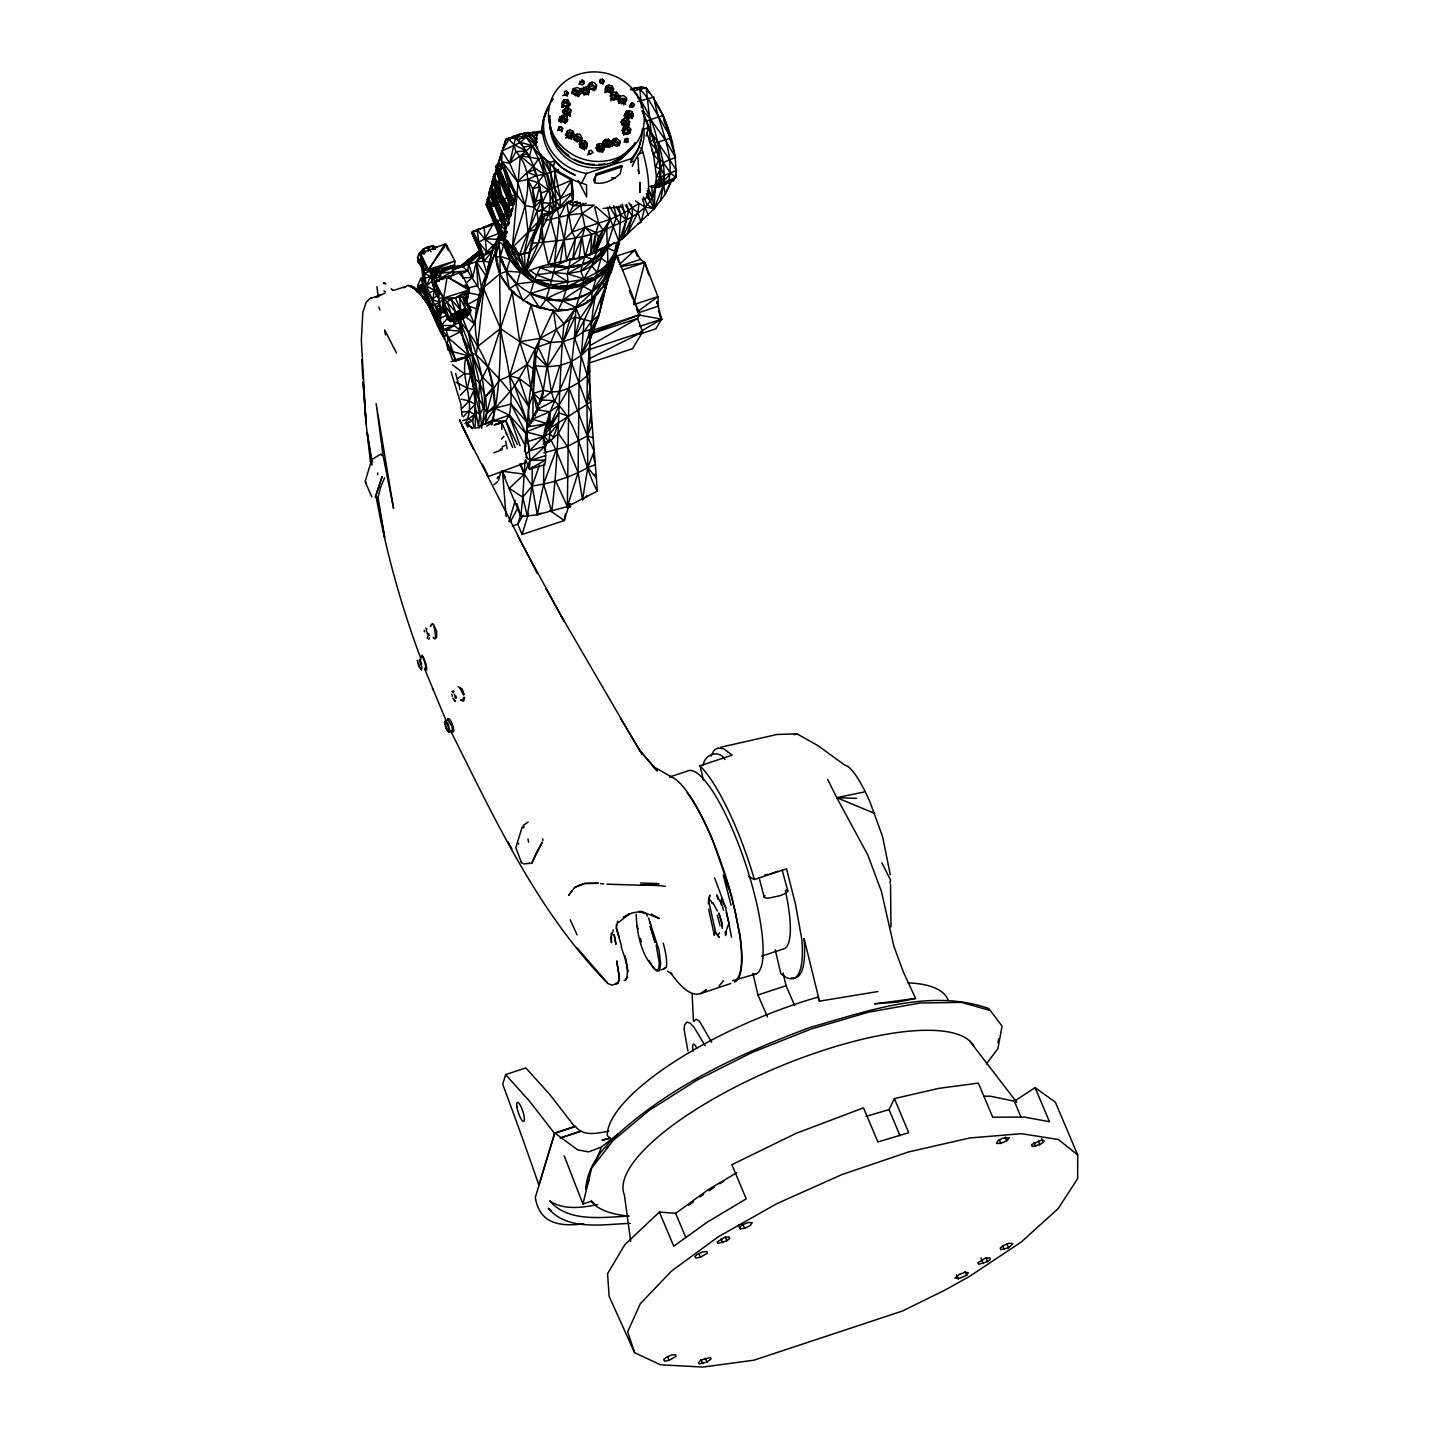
<?xml version="1.0" encoding="UTF-8"?>
<svg xmlns="http://www.w3.org/2000/svg" width="1439" height="1439" viewBox="0 0 1439 1439"><rect width="100%" height="100%" fill="white"/><g stroke="black" fill="none" stroke-linecap="round" stroke-linejoin="round"><path stroke-width="1.5" d="M601.574 288.268L595.098 296.812C583.622 361.135 593.012 426.592 597.311 491.149L567.362 506.582L537.305 514.73L532.142 486.004L524.3 474.186L501.851 471.201L520.864 516.313L527.268 515.971L532.142 486.004L532.178 466.884M587.328 495.538L582.525 499.765L578.118 472.604L579.072 382.396L584.18 320.249L595.098 296.812C552.684 334.172 478 289.005 499.297 233.963M983.646 1096.266L990.176 1096.176L1014.333 1101.195L1035.109 1087.632L1055.363 1102.202L1077.703 1154.923L1077.667 1178.613L1058.259 1208.526L1021.204 1242.073L969.652 1276.339L944.865 1290.171L902.127 1311.127L753.856 1360.215L703.005 1367.05L660.447 1364.802L634.581 1352.66L609.147 1296.377L607.564 1273.677L624.796 1244.753L659.368 1212.034L675.646 1213.347L708.6 1189.405L736.84 1172.677M508.417 200.273L509.136 210.04C499.729 200.147 500.916 185.505 497.624 173.148L494.027 174.353L493.397 176.727L508.507 212.414L509.136 210.04L512.734 208.835L512.104 211.209L508.507 212.414L508.525 208.583M543.744 464.006L543.618 484.026L537.305 514.73L527.268 515.971L522.753 497.21L525.091 460.228M570.671 503.83L567.362 506.582L568.927 388.062L574.503 337.841L575.924 307.64L582.417 286.055L582.058 282.907L582.471 283.879C601.808 277.421 615.784 260.135 619.004 240.115M422.976 272.511L422.149 288.825L443.68 329.639L461.289 331.33L469.42 356.063L474.978 378.529L478.629 398.423L481.831 428.246M486.922 273.284L478.899 246.771M550.705 439.345L556.03 450.281L543.618 484.026L551.677 511.6C559.897 449.292 558.044 386.21 563.944 323.721L575.924 307.64L603.103 281.954L610.963 269.848L618.644 244.63L618.698 240.547M499.783 269.507L499.729 273.914C499.711 324.009 503.794 375.777 491.814 424.595M582.525 499.765L587.796 467.639L586.932 404.485L587.328 375.669L590.188 339.442L589.253 334.442M589.288 342.248L598.732 315.573L608.031 279.742L608.121 273.122M615.226 252.023L615.173 256.088L618.644 244.63L618.518 240.709M722.45 926.428L718.87 913.063L721.928 922.453L722.252 928.515M616.36 926.554L616.378 924.791M532.862 421.591L533.383 368.798L535.164 348.868L553.421 310.608C587.112 313.072 614.525 283.969 615.244 251.375M572.2 192.196L570.815 179.479M453.267 264.992L453.627 275.137L440.154 278.285L439.938 270.586M606.107 278.662L610.927 271.701L614.003 255.746M615.262 251.825L615.173 256.088L615.784 251.807M500.017 234.503L498.667 241.015L500.196 256.664L499.783 273.896L512.194 292.351L522.483 299.384M513.867 247.094L525.415 272.637C532.43 254.379 545.921 235.043 542.215 214.699C542.179 187.43 534.588 155.286 513.921 136.453L505.826 139.601L489.152 193.06L489.242 197.251M462.261 335.539L461.289 331.33L454.238 325.538L441.161 325.412L440.334 318.217L426.466 286.001L433.031 270.172L434.902 271.575L441.485 270.694L454.598 265.513L454.85 261.017L446.216 244.45L444.849 244.108L420.368 253.39L424.487 269.83L430.045 271.269L434.362 290.39L431.718 305.931L443.68 329.639L459.113 322.498L458.501 318.631M577.866 96.701L578.676 92.798L577.363 91.125L573.927 91.61L573.388 93.211L575.726 95.819L578.118 95.1L578.676 92.798M599.775 248.947L619.04 241.68L620.749 214.663L618.41 206.173M634.419 92.366C656.256 118.304 663.235 153.919 658.846 186.926L655.68 187.52C651.597 210.724 626.001 220.527 606.772 228.729C582.975 239.234 556.875 240.799 531.351 243.299L525.415 272.637C551.533 259.128 582.813 262.923 607.186 245.799L616.486 216.623L613.716 205.741M474.942 427.545C477.244 403.46 472.999 379.572 466.398 356.458L455.875 360.721L452.853 360.577L441.036 328.65L419.397 285.659L423.228 284.238M518.508 844.207L518.544 843.29M552.792 165.233L554.824 170.791L571.625 180.163L573.28 192.017L572.704 199.967L543.169 216.929L533.311 235.348L542.215 214.699L549.626 214.393L552.612 212.846L553.313 202.269L549.788 162.139M504.675 238.946C509.64 273.68 550.094 294.725 582.471 283.879C586.788 268.841 599.433 258.336 607.186 245.152L602.509 251.375L597.922 249.72L596.124 251.447L598.678 236.931L610.316 219.304L624.814 212.594L638.934 203.439L644.924 206.946L654.205 208.835L665.304 194.121L671.24 181.26L673.47 180.612L675.772 177.213C677.301 145.717 665.663 112.62 646.219 87.977L641.506 86.898L630.372 89.146M433.031 270.172L436.359 273.644L440.244 273.338L441.485 270.694L451.306 265.945M609.003 274.255L598.732 315.573L591.411 321.419L574.934 317.246L570.006 319.296L556.227 329.513L550.777 342.41L543.33 390.329L536.873 409.737L527.088 427.005L525.055 450.515M516.907 503.434L520.864 516.313L522.753 497.21L532.142 486.004C551.605 483.288 570.599 477.226 587.796 467.639L594.145 451.055L587.274 435.999L591.357 412.921L586.932 404.485L590.098 387.469L587.328 375.669L589.648 359.192L588.821 348.274L581.014 355.667L571.139 361.729C563.279 387.379 547.288 409.431 543.672 436.467C545.309 445.748 546.532 455.318 544.877 464.689L529.39 469.24L525.721 459.743M529.498 270.064L536.171 274.795L553.313 272.547L567.2 273.752L580.726 271.269L602.851 251.843L595.584 277.547L568.027 281.882L534.678 279.706L540.165 267.726L555.166 266.413L569.071 266.988L584.918 256.412L590.727 254.523L591.645 234.089L585.061 227.47L579.917 202.629L566.552 202.413L571.985 232.129L575.474 238.316L572.722 259.38L566.462 260.099L564.106 239.809L557.109 207.864M589.306 89.146L589.163 92.564L584.18 94.29L581.464 91.988L581.68 88.678L586.554 86.862L589.306 89.146L588.371 94.992M617.871 99.363L618.716 94.974L616.54 92.258L612.852 92.132L610.298 96.071L612.852 92.132M619.31 145.681L620.155 141.292L616.234 138.216L613.5 139.025L611.323 143.342L613.5 139.025M479.079 427.833L481.939 425.225L486.778 412.759L494.89 408.154L509.334 415.134L526.548 434.38L528.635 406.518L533.419 393.369L536.01 355.469L540.183 338.381L531.045 305.23L527.915 302.1M573.28 137.694L571.949 132.982L566.678 132.892L565.383 134.996M622.781 128.521L622.637 131.075L624.328 133.161L626.936 134.061L630.192 132.298L630.642 129.006L628.213 126.398L624.454 126.542L622.152 130.607L624.454 126.542M417.364 291.775L417.706 285.57L420.782 278.464L424.127 277.097M466.596 302.1L469.402 289.023L460.786 272.439L447.151 276.846L440.334 318.217L447.349 314.997M474.025 428.067L472.496 420.656L474.636 414.612L475.212 404.305L469.042 400.851L461.2 399.197M491.185 424.793C503.344 388.44 482.515 347.105 458.573 319.728M433.229 268.373L434.902 271.575L435.064 269.219L454.85 261.017L428.678 269.399L426.304 268.391L420.368 253.39L424.667 254.019M587.436 300.877L591.627 299.492L592.166 291.469L603.103 281.954L603.696 287.134L610.963 269.848L618.644 244.63L606.7 270.136L592.256 291.182C559.717 313.396 510.179 294.527 500.196 256.664L495.736 257.041L499.837 237.093M642.406 111.361C651.058 133.629 664.332 157.768 659.799 182.105L655.231 185.721L654.205 208.835L619.04 241.68L610.316 219.304L607.474 207.162M376.874 286.595L378.277 297.064M481.939 425.225C490.105 388.458 476.705 352.105 462.603 318.307M518.706 253.606L503.092 238.172L512.41 247.616L543.169 216.929L538.816 242.687L529.732 252.059L523.94 254.091L519.533 254.649L512.41 247.616L520.36 155.844L532.178 145.681L535.308 144.709L537.143 148.469M542.935 226.499C556.497 204.644 548.421 176.242 539.877 154.099M545.489 158.938C551.389 175.09 557.648 192.232 555.616 209.68L552.612 212.846L572.704 199.967L571.625 180.163L540.92 193.276L542.935 209.464L533.311 235.348L541.927 217.343M442.025 270.082L452.548 267.582L452.224 271.899L453.627 275.137M524.569 451.594L526.062 431.97L546.946 423.66L545.777 435.693L528.131 441.539L530.128 460.408L529.39 469.24L545.507 460.012L530.128 460.408L525.703 457.062M489.314 266.359L493.073 245.475L496.779 243.101M610.82 100.892L611.899 96.161L613.392 95.424L616.647 97.348L616.09 99.651M500.484 473.179L498.506 480.374M579.611 82.653L582.147 80.062L584 81.304L583.82 83.444L581.896 82.059L579.611 82.653L579.036 84.595M421.141 657.065C423.012 654.133 427.887 671.06 424.595 668.308M499.585 234.071C480.986 271.917 482.802 314.26 476.129 354.66C496.743 376.119 519.839 397.29 527.969 426.879M541.442 133.863L543.079 123.952M543.115 444.201L548.907 442.259L550.382 427.905L549.77 411.752L559.303 404.881L568.927 388.062L579.072 382.396L587.328 375.669L589.72 371.73L589.163 367.467M439.327 294.743L435.495 290.84L426.466 286.001L424.163 273.302L424.487 269.83L426.304 268.391L427.671 269.093L424.487 269.83M584.468 149.98L584.684 147.785L582.903 146.22L579.665 147.354L581.428 144.242L584.72 144.835L584.864 148.145L582.525 149.008L580.403 147.587L580.169 145.555M566.66 113.339L566.876 111.073L565.185 111.379L563.422 114.49L566.66 113.339L568.423 114.922M582.903 146.22L583.119 143.936M608.841 90.819L609.075 88.552L607.366 88.858L605.621 91.952L608.841 90.819L610.622 92.402M618.716 94.974L616.773 99.255L613.967 99.633L610.496 96.431L610.927 93.985M620.155 141.292L618.212 145.591L615.352 145.933L612.6 144.206L611.971 141.022M625.102 123.682L625.317 121.416L623.627 121.721L621.864 124.833L625.102 123.682L626.864 125.265M493.973 179.245L505.826 139.601L509.01 139.421L513.849 144.494L515.899 151.689C541.01 178.238 519.785 218.116 512.41 247.616M526.044 437.636L524.839 449.921M526.458 433.373L527.088 427.005L546.946 423.66L545.777 435.693M610.927 271.701L611.539 265.352M673.47 180.612L658.846 186.926L660.807 183.221L661.454 176.619L676.6 170.342L651.219 132.388L647.586 124.707M464.653 697.357L463.682 701.045L461.182 700.523M496.959 246.537L483.36 287.872L500.448 328.506L519.785 341.709L535.164 348.868C535.65 374.392 524.821 400.06 530.11 425.998M546.208 430.621L546.946 423.66L532.502 419.163L531.261 423.3M623.807 104.993L624.544 100.352L622.673 98.985L620.299 99.417L618.716 103.302L620.299 99.417M714.805 931.537L719.302 937.401L714.805 931.537L714.392 935.368L708.618 908.962M449.831 732.217L448.266 724.087L445.496 720.166M564.897 119.221L565.113 123.466L564.897 119.221L562.667 118.484L560.437 121.29M501.581 169.586L501.905 150.987L509.01 139.421L524.174 132.982L541.19 132.55M642.118 110.821L648.755 127.477L644.042 129.042L644.042 137.407L641.848 148.631L634.509 161.132L630.876 162.337L631.307 158.65A49.681 45.796 16.9 0 0 642.28 128.88M582.183 93.445L582.435 91.287L584.486 90.117L586.608 90.909L587.184 94.075L583.892 95.046M436.772 280.911L435.441 269.579L431.43 272.277L430.045 271.269L424.163 273.302L420.368 253.39L429.182 270.91L454.598 265.513M539.229 408.586L530.685 387.055L527.088 364.499L519.785 341.709L512.194 292.351L500.448 328.506C505.161 356.944 515.054 386.084 509.334 415.134L478.468 426.214L479.835 414.774L466.398 356.458L469.15 356.674L471.812 353.005L468.61 332.625L474.366 323.757L483.36 287.872L499.729 273.914L506.384 271.377L500.196 256.664M494.225 418.893L485.411 424.217L486.778 412.759L493.037 389.267L499.207 380.4L509.658 375.867L527.088 364.499L535.164 348.868L537.988 346.925L550.777 342.41L563.297 341.601L574.503 337.841L584.144 331.366L590.781 329.441L581.014 355.667L587.328 375.669M644.438 116.631C652.982 137.263 662.282 159.261 659.799 182.105L657.803 185.271L649.762 186.53L653.342 186.908L655.626 183.526L656.454 176.637L653.54 154.872L646.831 132.28M456.019 382.18L467.333 388.098L474.168 389.789L475.518 410.673L472.496 420.656L465.301 423.57C477.352 402.776 458.897 378.439 466.398 356.458L474.978 378.529L479.601 382.828L485.591 396.427L486.778 412.759L494.872 405.6M541.046 131.093L532.754 132.334L532.394 135.392L537.251 142.299M596.555 85.261L594.793 89.416L592.436 89.848L590.008 89.038L588.461 84.613L591.843 82.185L594.685 82.76L596.555 85.261L595.638 89.74M560.329 285.624L566.426 285.767L566.534 286.793L583.946 278.95L580.726 271.269L582.435 264.632L584.918 256.412L593.48 253.066L596.016 232.578L598.696 223.405L594.685 207.144M581.896 82.059L582.147 80.062M625.803 117.135L626.073 115.084L629.311 114.149L631.163 116.055L628.717 119.041M549.806 263.823L555.31 265.801L569.071 266.988L570.15 258.93L574.377 258.211M726.047 932.274L726.335 930.242M559.339 118.969L559.016 121.434L560.149 116.703L565.077 115.282L567.092 116.901L567.326 121.524L564.214 117.243L559.339 118.969L560.149 116.703M581.068 141.849L581.482 138.756L577.273 135.716L574.179 136.993L573.37 139.493L574.97 134.816L579.863 134.115L582.237 138.324L580.601 140.86L577.381 141.382L574.737 139.763L573.999 137.425M604.02 80.422L602.959 84.11L601.862 82.814L602.365 79.217L600.405 79.559L599.793 81.501L600.944 82.94L603.732 82.329L604.02 80.422L602.365 79.217M562.631 128.485L561.534 132.028L561.174 126.65L558.944 127.046L559.016 130.068L562.073 129.942L562.631 128.485L561.174 126.65M633.124 114.005L632.045 118.574L633.124 114.005L631.847 111.576L629.329 110.605L626.523 111.199L624.238 115.732L626.523 111.199M540.722 234.251L543.169 216.929L545.777 219.987M565.257 513.939L564.322 520.504L522.087 534.499L517.77 524.246L520.954 513.741M542.413 396.75L543.33 390.329L535.488 365.776L547.432 366.783L559.879 365.506L571.139 361.729L586.932 404.485L550.382 427.905L545.093 433.966M555.184 261.394L555.31 265.801L570.15 258.93L578.946 258.498L582.022 237.003L585.061 227.47L610.316 219.304L595.8 206.532M525.361 271.863L522.087 269.543L521.332 270.262L512.158 257.311L511.205 257.797L513.597 246.878M448.806 731.606L448.159 726.641L445.083 721.227M481.471 292.567L467.675 270.82L468.7 264.092L480.284 250.152L461.307 265.855M463.772 697.231L462.728 700.361L460.534 699.966M514.209 280.299L522.951 300.841L530.343 293.61L546.101 299.168L562.739 300.571C580.115 285.677 603.517 279.526 613.751 257.095L614.471 252.562L614.021 256.466L608.247 264.074M624.04 102.799L622.314 101.252L622.673 98.985M429.326 637.855L428.804 639.384M549.518 162.553L553.547 167.032L537.035 151.994L549.518 162.553L554.537 160.88L553.547 167.032L560.724 172.932L575.474 180.972L586.464 184.732L586.662 196.963L578.208 180.505M568.855 133.503L566.013 137.892L568.855 133.503L571.013 134.079L572.2 136.363L571.103 139.583M568.387 201.154L573.226 202.665L573.352 205.777L568.081 215.095L560.365 261.304M587.76 155.034L589.342 150.663L591.303 150.304L592.994 152.642L589.954 154.099L588.731 152.606L589.342 150.663M421.447 656.112L422.185 655.105M568.225 92.851L567.002 96.233L566.714 91.143L564.466 91.466L565.023 94.866L567.2 94.776L568.225 92.851L566.714 91.143M602.635 145.231L603.696 140.554L608.535 139.061L611.593 143.306L609.74 147.533M604.344 143.396L604.776 146.526L606.521 147.282L609.399 145.303L607.6 142.461L605.711 142.461L603.625 145.717L606.772 144.548L608.805 147.318L609.399 145.303M643.377 196.891L647.334 204.842L654.205 208.835L652.479 198.096L655.231 185.721L653.342 186.908L657.803 185.271L655.626 183.526L660.393 176.781L656.454 176.637L660.231 169.172L655.734 166.834L659.098 158.542L651.219 132.388L646.219 87.977L633.106 90.801L634.599 88.049L639.941 89.056L647.874 98.338L671.006 138.018L654.961 143.001M423.857 273.248L422.922 278.932L426.466 286.001L435.909 277.331L433.787 271.144L434.38 279.166L439.83 294.419M447.385 720.076C449.148 712.791 457.134 735.059 452.188 731.462M531.351 243.299L543.169 216.929L538.366 221.876L536.963 211.425L534.319 207.27L539.571 186.674L532.718 188.941L534.319 207.27L523.94 254.091L535.596 229.395L528.041 231.895L519.533 254.649L503.092 238.172M600.405 79.559L599.883 82.653L601.862 82.814M503.452 236.032L505.305 225.383M506.42 218.98L507.158 214.717M507.895 210.454L510.485 195.542L505.161 198.654M571.373 137.928L571.013 134.079M588.839 91.466L586.177 89.056L586.554 86.862M539.733 404.161L540.47 399.862L551.425 392.056L560.077 391.264L568.927 388.062L587.274 435.999L593.102 437.708M610.316 219.304L596.124 251.447L598.678 236.931L596.016 232.578L585.061 227.47L571.985 232.129L564.106 239.809L554.465 262.977L559.375 217.235L565.653 204.266M889.932 882.97L890.489 879.895L881.855 862.842M660.519 201.082L663.523 184.642L671.24 181.26L665.304 194.121L663.523 184.642L671.24 181.26M997.946 1042.771L998.702 1038.688M466.29 303.125L469.402 289.023L465.067 284.868M515.378 247.598L525.415 272.637L535.596 229.395L531.962 241.32M541.19 401.247L543.33 390.329L551.425 392.056L554.159 400.726C579.899 423.462 581.482 462.009 597.311 491.149M446.63 312.713L440.658 312.821C438.409 302.496 439.722 291.487 434.938 281.396L447.151 276.846L451.612 276.846M438.769 280.695L434.938 281.396L443.59 298.071L443.41 308.342L448.464 320.034L450.209 321.419C457.728 322.048 465.534 318.487 470.373 312.785L470.841 310.446L465.211 297.981C455.264 294.707 442.169 301.938 440.658 312.821L444.867 311.31M632.494 116.073L631.847 111.576M560.005 121.901L562.271 120.48L562.667 118.484M554.231 285.48L550.166 285.372L550.364 284.364L566.229 289.041L582.417 286.055L592.256 291.182C603.553 283.501 611.863 271.665 614.507 258.193L613.751 257.095L617.007 242.885M537.053 279.634L550.166 285.372L555.166 266.413C572.29 269.902 590.943 264.884 602.851 251.843M633.538 103.158L632.764 106.792L629.455 107.116L631.775 102.781L634.545 104.669L633.664 106.504L631.721 106.684L630.174 105.281L630.57 103.59M466.308 303.269L469.402 289.023L447.151 276.846L442.313 279.454M590.584 325.196L608.031 279.742L609.938 271.467M613.302 142.461L612.097 146.094L613.302 142.461L615.478 141.652L618.212 144.332L616.917 146.364M578.622 96.539L580.834 92.06L580.097 89.074L577.561 87.527L573.316 88.624L571.931 93.157L573.316 88.624M532.754 132.334L537.484 135.176L515.72 137.299L509.694 163.165L517.5 181.746L525.145 205.597L528.041 231.895L542.161 199.194L539.571 186.674M462.674 420.62L468.233 418.911L474.636 414.612L475.518 410.673L479.835 414.774L483.162 408.19C480.104 377.504 471.308 347.626 459.095 319.404M567.775 106.864L567.524 103.752L565.887 102.924L564.034 103.122L562.127 107.259L564.034 103.122M603.121 296.47L598.732 315.573L589.576 338.525M629.724 230.995L621.9 239.072L628.663 210.454L626.649 204.284M377.953 498.128L380.274 488.109L384.609 477.784M611.251 933.138L611.485 942.797L611.053 937.706L613.284 929.954M605.028 92.798L605.279 88.265L606.521 85.926L609.021 85.135L611.845 85.926L613.608 88.822L612.061 93.571M453.195 269.039C465.067 267.24 470.031 254.559 481.615 252.203L476.399 261.646L472.729 277.097L466.146 282.997M579.557 141.436L580.115 139.133L576.877 137.191L574.827 139.547L577.165 142.137M590.727 254.523L596.016 232.578M593.965 90.927L594.145 86.79L592.634 85.728L589.54 86.754L588.479 89.955M640.715 139.889L638.412 149.206L630.876 162.337M570.869 109.832L569.862 116.091L570.869 109.832L568.639 107.997L565.977 107.673L562.487 112.026L565.977 107.673M614.957 250.584L616.935 242.705M675.628 168.453L675.772 177.213L669.477 182.699L668.739 180.702C674.981 152.282 657.965 124.851 653.81 97.115L637.567 101.629M637.603 224.34L641.021 222.254L644.924 206.946L642.478 198.942M536.909 142.677L524.174 132.982L526.026 136.921L520.594 142.353L501.905 150.987L491.85 185.649M529.732 252.059L535.596 229.395M603.607 294.347L609.003 273.572M725.256 932.796L725.562 935.53L726.407 931.555M491.67 209.357L486.724 202.036L486.094 204.41L501.222 240.079L505.269 238.73L505.898 236.356L497.462 227.362L497.966 225.869L487.947 197.431L491.994 196.064L487.317 199.805L501.222 240.079L505.898 236.356L501.851 237.705L501.222 240.079L497.462 227.362M507.104 231.769L502.427 235.492L503.056 233.118L507.104 231.769L506.474 234.125L502.427 235.492L487.317 199.805L487.947 197.431L493.037 206.425M489.764 190.506L504.603 226.139L504.927 220.347L508.237 217.991L509.154 223.369L508.111 224.952L504.603 226.139L501.617 222.29L489.134 192.862L489.764 190.506L497.103 203.277M498.775 188.185L492.804 178.958L492.192 181.332L507.301 217.001L510.899 215.796L511.529 213.422L503.542 204.302L504.064 202.791L492.192 181.332L497.39 190.901M507.176 190.542L512.176 198.51L515.774 197.305L511.564 200.866L512.176 198.51L503.308 167.877L497.822 166.007L505.197 185.883L504.621 188.095L510.341 205.471L513.939 204.266L514.568 201.892L506.582 192.754L507.176 190.542L497.876 176.026L495.879 166.51L500.07 164.154L503.308 167.877L515.774 197.305L515.162 199.679L511.564 200.866L496.473 165.359L501.258 164.604L496.473 165.359M497.624 173.148L493.397 176.727L507.301 217.001L507.931 214.627L492.804 178.958M500.07 164.154L495.879 166.51L510.971 203.097L510.341 205.471L497.876 176.026L499.765 169.244L503.308 167.877M629.059 1216.081A224.016 68.856 -22.8 0 1 591.051 1201.277L582.939 1203.975L591.681 1168.036L613.176 1140.479L649.169 1110.404L696.8 1080.239L752.219 1052.377L811.038 1029.065L868.508 1012.175L920.043 1003.037L961.522 1002.389L989.6 1010.304M598.606 146.976L596.609 150.25L598.606 146.976L600.98 147.282L602.078 150.717L600.027 151.94L597.581 151.167M434.902 271.575L435.441 269.579L441.413 272.331L436.359 273.644L440.388 278.033L439.003 281.271M499.495 269.669L499.783 273.896L495.538 252.742C482.029 281.127 469.33 314.439 478.27 346.026L500.448 328.506L488.271 366.243L479.601 382.828L478.629 398.423L486.778 412.759M594.721 182.753L596.25 173.831L621.864 165.341L620.317 173.561C613.751 179.875 603.984 184.929 594.721 182.753L593.713 179.875L596.25 173.831M535.074 416.177L536.873 409.737L554.159 400.726L540.47 399.862M607.078 265.585L606.341 268.212C589.504 284.868 565.725 287.368 546.101 299.168L549.572 287.584C574.197 288.142 603.589 283.627 614.507 258.193L603.229 281.648L592.256 291.182L595.746 279.634M581.68 88.678L581.158 90.495L586.177 89.056M587.418 92.42L586.77 94.578L586.608 90.909M589.54 91.251L588.047 89.344L588.461 84.613M590.188 339.442L581.014 355.667L574.503 337.841L580.151 318.343L595.098 296.812M630.786 106.126L631.775 102.781M586.141 148.901L586.95 146.148L584.882 140.86L582.219 140.536L579.251 144.422L582.435 148.217L585.511 147.803L587.346 145.825L587.094 142.713L584.882 140.86M572.722 259.38L582.022 237.003L584.953 256.879L591.645 234.089M535.488 365.776L533.383 368.798L527.088 364.499L519.101 378.421L528.635 406.518L514.568 385.562L509.658 375.867L531.045 305.23L525.919 301.722M628.843 231.121L626.972 234.521L632.333 216.39L632.261 208.223L630.894 204.356M501.204 166.205L502.445 162.049L509.694 163.165L520.36 155.844L527.609 153.451M544.446 450.731L547.018 442.151M580.726 271.269C593.246 266.575 604.938 257.077 608.733 243.875M538.888 1185.088L554.555 1133.446L574.773 1126.755L549.788 1094.521L525.829 1067.918L505.611 1074.609L502.715 1084.34A973.987 228.927 71.7 0 1 538.888 1185.088L539.067 1185.034M608.751 1131.162C597.707 1133.033 583.137 1137.134 575.312 1126.179L554.842 1132.961L535.308 1197.428C539.553 1224.175 560.526 1226.819 583.676 1223.762M548.349 284.005L533.833 281.828L516.709 283.915L506.474 271.126L509.964 259.542L505.017 238.91L505.125 243.317L506.186 243.119L511.205 257.797L507.122 240.565M546.101 299.168L562.739 300.571L566.229 289.041C536.729 290.3 505.844 268.607 503.11 238.155M559.879 365.506L551.425 392.056L547.432 366.783L563.297 341.601L570.006 319.296L575.924 307.64L562.631 300.859L545.993 299.42L539.787 308.288L536.189 306.021M603.229 281.648L606.7 270.136L582.237 284.472L572.362 285.282M660.231 169.172L663.235 162.463L658.648 142.371M491.598 204.842L496.059 190.146M497.966 183.85L501.15 173.346L498.218 181.422M500.934 227.038L502.841 220.743M504.118 216.552L510.485 195.542M514.568 292.387L509.172 288.987L516.709 283.915L520.252 272.223L506.474 271.126L500.286 256.394L503.776 244.828L503.614 238.73M506.114 240.043L505.125 243.317L505.107 238.838M561.965 107.152L562.001 102.403L564.016 99.795L567.632 99.633L570.294 104.022L569.718 105.856L566.966 101.791L563.315 101.755L564.016 99.795M561.552 117.368L562.181 115.3M570.15 111.666L568.009 110.066L568.639 107.997M566.462 118.969L567.092 116.901M569.376 132.208L569.988 130.122L572.758 131.111L574.197 133.989L573.064 136.741L570.492 137.874L566.139 135.356L567.542 130.715L569.988 130.122M583.263 89.056L583.892 86.988M587.796 86.934L590.152 82.743M579.989 142.083L579.359 144.17L582.219 140.536M606.521 85.926L605.711 88.193L608.391 87.221L609.021 85.135M595.584 148.271L599.631 143.54L602.437 144.062L604.362 148.415L602.509 152.3M603.696 140.554L602.977 142.857L605.801 139.115M605.064 144.62L605.711 142.461M610.856 145.249L607.942 141.04L608.535 139.061M608.229 145.663L608.895 143.486M610.082 142.767L610.712 140.698M626.073 115.084L625.353 117.404L627.44 114.149M623.878 128.701L627.314 128.413L629.041 124.653L628.501 121.937L626.451 120.408L627.08 118.322L624.4 118.016L620.928 122.369L624.4 118.016M626.091 113.087L628.699 112.674L629.329 110.605M623.699 135.23L624.328 133.161M508.902 521.512L515.27 500.52M646.075 121.146L663.055 115.408L675.449 157.517L663.235 162.463L659.098 158.542M522.087 534.499L528.455 513.489M646.129 136.111L648.755 127.477M615.514 251.555C610.838 265.064 596.483 273.446 583.946 278.95L567.2 273.752L569.053 267.618L582.435 264.632L593.713 259.775L591.843 265.909L597.059 272.637L606.341 268.212L607.834 263.301L615.514 251.555L607.51 248.012L608.679 244.126L607.51 248.012L607.834 263.301L600.98 257.977L607.492 245.403M569.412 503.704L564.322 520.504L549.536 510.287M627.188 120.264L627.854 118.106L624.796 113.897M589.558 340.072L594.037 325.52M601.052 302.658L602.959 296.416M566.966 101.791L567.632 99.633M503.758 236.032L516.511 195.542L502.445 162.049L500.772 165.935M483.36 287.872L476.669 308.827L466.254 305.266L479.457 298.089M465.804 303.431L465.66 299.708L468.754 290.066L447.151 276.846M628.213 126.452L629.76 121.739L627.08 118.322M569.071 266.988L582.435 264.632L593.48 259.218L597.922 249.72L593.48 253.066L598.678 236.931M520.792 253.21L525.415 272.637L543.348 242.022L554.105 209.914M596.124 251.447L603.085 230.06L598.696 223.405L582.058 213.476L568.081 215.095L545.147 220.671M444.039 339.064L445.442 334.819M619.04 241.68L626.271 220.077L622.278 204.194M491.742 186.135L492.822 182.933M557.72 130.643L558.944 127.046M580.834 92.06L580.205 93.895L580.097 89.074M611.899 96.161L611.881 99.399L613.68 100.37M556.965 209.752L573.28 192.017L556.245 200.884L552.666 211.191L549.626 214.393M532.142 486.004L539.445 465.301M600.657 302.694L602.869 296.434M568.621 115.282L569.268 113.501L566.876 111.073M610.802 92.762L611.449 90.981L609.075 88.552M627.044 125.625L627.692 123.844L625.317 121.416M589.324 1179.296L585.709 1189.28C587.184 1165.95 602.941 1147.567 619.633 1132.601C674.351 1083.873 742.092 1052.862 810.139 1027.41C867.213 1011.275 930.026 987.891 988.845 1008.559L1002.066 1026.115L997.893 1048.599L986.381 1063.961M494.548 191.495L496.023 187.466M574.179 136.993L574.97 134.816M624.166 142.263L625.569 138.576L627.746 138.504L628.303 141.885L626.037 142.209L624.526 140.5L625.569 138.576M617.871 101.306L620.101 96.125L623.609 95.604L626.523 97.816L626.505 101.162L624.562 102.96L621.468 103.086L619.436 101.557L618.536 99.003L620.101 96.125M615.19 250.674L618.086 243.119M655.68 187.52L661.58 186.171L663.559 182.771L664.404 175.684L660.717 167.572L659.799 182.105L655.68 187.52L663.523 184.642L654.205 208.835L646.327 193.563M491.203 187.754L489.152 193.06L489.89 197.341M606.772 144.548L607.6 142.461M626.774 116.307L628.501 116.235L629.311 114.149M595.908 1161.273L601.466 1147.027L617.853 1134.22L613.841 1139.364M479.763 300.949L476.669 308.827L478.539 305.176M566.678 132.892L567.542 130.715M529.048 462.153L524.3 474.186L509.334 488.343L522.753 497.21M581.716 93.589L584.486 90.117M711.082 756.194L714.068 750.295L717.629 748.1L723.745 748.748L732.127 755.133L700.002 765.782L703.455 780.136M613.608 88.822L612.906 90.621L611.017 87.815L608.391 87.221M622.781 133.485L624.688 129.852L626.361 129.69L627.998 130.517L628.249 133.647L624.904 134.421L623.393 132.874L624.688 129.852M629.904 133.503L630.642 129.006M566.462 260.099L575.474 238.316L585.061 227.47M580.115 139.133L579.359 140.968L577.759 139.439L574.467 140.446M616.647 97.348L615.874 99.183L614.273 97.654L610.981 98.661M632.297 166.366L634.509 161.132M494.135 181.44L489.152 193.06L506.33 138.558L515.72 137.299L520.594 142.353L529.228 157.121L538.6 158.848L541.712 157.858L550.382 172.374L558.584 169.496M567.488 107.259L567.524 103.752M627.962 134.025L627.998 130.517M571.949 132.982L572.758 131.111M430.495 626.379L432.168 624.67M611.017 87.815L611.845 85.926M617.637 921.266L616.18 928.227L621.738 946.574M612.87 141.094L615.334 140.231L616.234 138.216M588.821 337.949L598.732 315.573L588.947 332.787L590.781 329.441M422.149 288.825L431.718 305.931L434.704 304.492L440.658 312.821L443.41 308.342L450.209 321.419L470.373 312.785L465.211 297.981L468.754 290.066L443.59 298.071L439.291 298.053M564.214 117.243L565.077 115.282M603.75 150.286L601.556 146.023L602.437 144.062M440.226 322.408L441.036 328.65L446.288 330.394L454.238 325.538L456.613 320.231M604.308 247.418L598.426 255.836L593.48 259.218L584.953 256.879M599.631 143.54L597.293 144.44L596.735 149.368L601.016 151.203L604.362 148.415M621.9 239.072L632.333 216.39L625.317 204.95M559.303 404.881L549.752 425.71L546.029 427.311M430.729 625.497L432.348 623.537L433.751 624.652L436.629 631.361L436.719 637.189L434.992 638.916L433.823 638.089M439.686 274.993L440.154 278.285L441.485 270.694L428.678 269.399L444.849 244.108M500.106 234.287L497.408 240.079C512.338 251.159 516.529 272.421 533.833 281.828L530.343 293.61L539.787 308.288L544.104 307.55M612.007 94.326L615.604 94.255L616.54 92.258M581.464 183.455L586.518 173.471L631.307 158.65M545.993 299.42L558.026 310.608L562.631 300.859M571.139 361.729L563.297 341.601L574.934 317.246M660.807 183.221L664.404 175.684L663.235 162.463L670.628 173.238L675.772 177.213L663.559 182.771L660.807 183.221L659.799 182.105L655.626 183.526M726.713 929.414L728.997 922.939L726.263 912.29M865.936 1116.412L889.068 1109.595L894.41 1098.587L938.75 1088.37L978.34 1083.099L992.73 1117.222L1024.82 1117.096L1049.463 1121.754L1035.109 1087.632M627.746 138.504L626.145 141.742L627.422 142.641M626.972 234.521L637.945 212.486L638.934 203.439L635.66 200.938M612.834 144.602L615.478 141.652M593.48 253.066L596.268 247.616M497.21 478.539L498.2 476.597M631.163 116.055L630.3 117.728L628.501 116.235M718.385 934.577L719.32 932.796M528.149 821.993L523.256 825.374M573.028 94.111L576.302 93.103L577.363 91.125M577.759 139.439L578.802 137.442M614.273 97.654L615.334 95.676M544.841 442.924L548.907 442.259L558.422 433.445L567.829 415.925L558.944 412.903L549.752 425.71L545.705 427.293M571.985 232.129L582.058 213.476L594.181 205.111L573.352 205.777L566.552 202.413M574.503 337.841L584.18 320.249M510.233 521.925L517.806 508.183M610.694 267.456L617.151 255.836L639.797 314.709L637.513 318.505L590.008 345.666M498.667 241.015L500.286 256.394L509.964 259.542L519.713 269.471L522.087 269.543L538.222 282.116L549.572 287.584L530.343 293.61L545.543 297.639M570.294 104.022L567.272 107.098L562.577 105.083M558.944 412.903L550.382 427.905L546.244 428.049M452.871 269.974L476.399 261.646L482.263 256.969L471.668 232.398L493.811 223.117L484.727 238.856L478.845 242.04L483.612 255.872L484.17 261.358L489.638 262.06M694.03 1021.33L696.044 1019.226L699.426 1021.078L711.711 1042.268M485.411 424.217C492.875 406.14 510.215 395.527 519.101 378.421L530.685 387.055M523.184 515.162L517.77 524.246L512.392 526.026M657.119 301.992L661.652 319.134L655.824 328.847L639.636 334.19M1043.023 1142.476L1044.174 1140.587L1041.89 1139.976L1031.529 1144.653L1032.231 1146.505L1039.803 1144.689L1043.023 1142.476L1041.656 1138.483M571.625 180.163L560.455 198.24L559.861 206.712L552.612 212.846M597.994 149.242L599.775 149.206L600.98 147.282M525.811 446.899L509.334 415.134L505.791 420.8L495.933 424.685M966.648 1275.26L968.303 1272.652L964.975 1272.382L959.633 1274.181L955.01 1277.976L958.392 1278.731L966.648 1275.26L964.993 1271.518M658.846 160.107L653.54 154.872L656.508 150.214L650.05 141.742L649.834 130.068L646.974 129.006M501.635 204.59L490.969 185.901L490.357 188.275L502.481 216.875L509.154 223.369L504.603 226.139L502.481 216.875L503.452 215.382L490.969 185.901L494.584 184.696M606.826 244.792L602.509 251.375L593.48 259.218M591.627 299.492L603.103 281.954M594.145 86.79L593.048 88.445L589.235 88.481M564.61 123.142L565.851 121.308M502.445 162.049L517.5 181.746L533.114 166.834L538.6 158.848L532.178 145.681L526.026 136.921L521.026 133.917L512.284 136.633L515.72 137.299L505.826 139.601M505.755 230.42L499.063 223.675L498.901 227.182L497.354 220.509L503.056 233.118L495.052 221.678L496.059 220.203L500.592 220.401M611.593 143.306L609.704 146.041L607.042 146.562L604.362 145.393L603.265 143.163M567.883 119.707L566.031 122.333L560.742 121.578M562.883 205.849L559.861 206.712L556.245 200.884L550.22 203.367L542.683 210.13L536.963 211.425L542.935 209.464L542.161 199.194L535.29 201.46L532.718 188.941L544.284 174.443L550.382 172.374M428.678 269.399L446.216 244.45L448.338 250.602M641.506 86.898L639.941 89.056L641.488 107.673M605.873 267.24L601.052 273.842L595.98 275.982L595.584 277.547L583.982 282.134M584.144 331.366L591.411 321.419M615.496 983.467L617.565 983.431L619.382 978.448L616.737 960.91L619.148 975.858A29.697 6.979 71.6 0 1 617.619 983.323L612.043 985.121L607.906 983.556C537.413 911.786 495.106 819.493 450.605 730.85M670.628 173.238L658.846 186.926M571.877 890.975L568.621 895.328L574.575 887.521L579.845 885.003L584.63 883.456L598.138 883.276L584.63 883.456L574.575 887.521M593.426 90.207L594.505 88.768M604.146 284.868L608.031 279.742M426.466 286.001L423.084 285.012L431.718 305.931L440.334 318.217L437.114 306.525L439.309 303.647M597.851 286.811L604.398 278.339M608.337 273.248L610.963 269.848M606.628 245.332L598.426 255.836L589.54 260.729M605.819 1149.617L608.481 1146.199M608.427 263.895L613.751 257.095M572.2 136.363L568.783 138.504L566.678 135.986M496.599 244.252L493.073 245.475L482.263 256.969L471.668 232.398L476.993 230.384M501.132 198.6L503.038 197.089L509.136 210.04M470.373 312.785L448.464 320.034L448.932 317.695L442.96 306.615L448.464 320.034L470.841 310.446L465.481 308.899L462.998 297.01L468.754 290.066L455.354 297.909L443.59 298.071L439.579 302.999L440.658 312.821L445.766 310.698M475.212 404.305L463.25 416.824M549.86 433.733L558.602 423.336L553.278 437.294L549.86 433.733L543.762 435.477L548.907 442.259L543.079 441.089M1006.652 1140.965L1009.351 1137.781L1002.443 1138.267L997.857 1140.821L996.472 1143.483L1000.663 1143.393L1006.652 1140.965L1005.267 1137.026M719.032 986.021L723.547 980.714M493.181 224.754L482.784 228.099L484.026 226.678L486.58 252.185L492.192 250.962L495.358 247.796M441.161 325.412L448.32 317.407M473.395 256.718L480.284 250.152M497.606 481.543L493.991 484.745M462.333 408.1L469.042 400.851L474.168 389.789L478.629 398.423L466.398 356.458M501.492 439.021L503.992 436.359M436.952 247.256C429.2 243.767 419.63 249.469 417.58 257.401L417.976 261.412L422.113 268.032M508.255 183.598L525.145 205.597L534.319 207.27L542.161 199.194M661.328 969.886L666.095 967.476A31.388 7.375 71.7 0 0 663.217 943.103M460.156 395.437L467.333 388.098L470.733 374.248L464.293 373.69L452.494 364.858M625.551 979.311L627.584 977.297M430.441 301.273L427.779 303.899L425.944 295.175M467.945 287.98L477.946 285.606L476.399 261.646L482.263 255.962L472.118 232.794L478.234 244.918M666.095 967.476L663.541 969.202M488.271 366.243L493.037 389.267L485.591 396.427L492.84 387.559L481.939 376.514L471.812 353.005L462.746 337.625L469.15 356.674L455.875 360.721L447.169 343.795L448.32 337.859L446.288 330.394M543.043 438.337L545.201 446.108L530.128 460.408L545.705 455.641M369.283 299.114L366.172 302.262L362.808 312.335L361.333 340.288L366.082 423.57L370.381 461.577M630.948 147.713L622.206 155.898L625.839 153.074M525.577 454.706L543.672 436.467L526.062 431.97L529.624 450.965L545.201 446.108M619.31 264.506L635.049 250.008L640.427 259.38L644.78 262.528L657.893 296.65L658.432 306.147L638.197 312.839M481.615 252.203L468.7 264.092L472.729 277.097L462.405 278.105M568.081 215.095L583.209 203.205M618.122 922.705L629.167 914.053L623.321 917.416L631.955 912.938L641.524 911.391L659.224 918.496L651.399 914.125M439.471 300.589L434.362 290.39L428.822 293.106L423.084 285.012L431.88 299.852L436.665 295.697L430.567 276.486L424.163 273.302M508.507 212.414L512.734 208.835M479.942 251.285L462.71 266.791L467.675 270.82L459.832 274.579M509.37 190.47L506.582 192.754L510.341 205.471L514.568 201.892L510.971 203.097M607.51 248.012L614.399 242.4M726.803 1240.814L729.591 1238.547L729.177 1236.964L724.752 1237.342L717.234 1241.875L717.989 1243.44L726.803 1240.814L725.418 1236.892M987.46 1261.643L990.248 1259.377L989.852 1257.794L985.409 1258.172L977.89 1262.705L978.646 1264.251L987.46 1261.643L986.075 1257.722M663.523 184.642L661.58 186.171L668.739 180.702M434.938 281.396L437.312 289.113L443.59 298.071L444.219 304.366L448.932 317.695L451.522 314.871L460.696 309.997L459.437 297.01L468.754 290.066M457.53 378.691L464.293 373.69M637.549 311.669L657.893 296.65L633.628 304.672L644.78 262.528L620.569 266.665M586.932 404.485L590.745 401.679L589.324 397.668M486.814 426.088L493.523 421.177L505.791 420.8L517.374 444.453M706.909 1362.049L711.046 1359.064L710.506 1357.463L700.865 1360.089L698.509 1362.697L699.336 1363.866L706.909 1362.049L705.308 1358.236M404.143 287.854L407.543 285.426C428.444 292.297 432.995 320.627 443.536 337.086C433.499 319.224 428.318 295.301 408.676 285.318M440.658 312.821L445.622 309.313M632.764 116.559L627.854 118.106M1008.523 1247.829L1012.894 1243.746L1009.369 1243.152L1003.289 1245.58L1000.195 1248.027L1000.771 1249.646L1008.523 1247.829L1006.922 1244.033M466.668 261.808L463.07 264.236L476.057 253.822L462.71 266.791L467.243 260.189L470.463 258.84M562.847 95.55L566.121 94.794M700.038 1196.798L703.671 1194.37M709.139 1190.755L714.589 1187.121M506.24 202.503L503.542 204.302L507.301 217.001M436.665 295.697L439.183 298.215L435.495 290.84L437.528 289.545L432.348 280.929L431.43 272.277L434.38 279.166M380.957 454.005L372.521 459.149M631.109 90.099L634.599 88.049M631.289 252.221L635.049 250.008L637.549 256.016M640.967 331.33L661.652 319.134L658.414 310.752M501.617 200.723L490.969 206.946L501.42 232.758M582.651 295.571L578.856 297.765L562.739 300.571M505.107 445.406L501.977 446.935M582.579 265.136L567.2 273.752L568.027 281.882L566.534 286.793L576.23 284.364M519.785 341.709L540.183 338.381L556.227 329.513L553.421 310.608L531.045 305.23M585.997 262.671L582.435 264.632L563.854 267.294L555.31 265.801M371.154 298.017L370.201 298.521L379.896 295.193M650.05 141.742L653.414 139.961M572.776 90.765L575.096 89.542L579.341 90.927M381.029 294.545L375.957 297.225L384.95 293.106M440.154 278.285L452.224 271.899L439.453 273.356L452.548 267.582M628.897 124.42L626.289 125.787L623.771 125.229L621.81 123.376L621.702 120.067M612.546 91.628L610.028 92.923L605.567 90.513M570.348 114.149L567.847 115.444L565.347 114.886L563.386 113.033L563.279 109.724M584.918 256.412L597.922 249.72M478.773 229.718L480.77 228.711L476.993 229.52L478.845 242.04L486.58 252.185M459.113 322.498L461.289 331.33L448.32 337.859L441.036 328.65M588.731 359.048L642.675 331.887L637.513 318.505L590.871 333.956M465.301 423.57L472.496 420.656L468.233 418.911M500.214 449.346L502.337 448.284M744.718 1228.294L750.241 1225.542L752.183 1222.7L748.208 1222.538L741.804 1225.057L739.448 1227.683L740.276 1228.834L744.718 1228.294L742.866 1224.553M507.481 240.475L512.698 252.886L522.825 265.352L521.332 270.262L512.698 252.886L516.475 251.016M584.054 281.918L592.005 277.961M573.352 205.777L579.917 202.629M592.166 291.469L578.856 297.765L574.773 298.269M452.835 268.32L463.358 264.92L453.375 267.798M700.415 1257.236L707.304 1253.207L706.909 1251.516L702.466 1251.894L697.285 1254.376L694.947 1256.427L695.81 1258.046L700.415 1257.236L698.814 1253.459M669.135 1360.395L676.024 1356.365L675.628 1354.675L671.186 1355.052L666.005 1357.517L663.667 1359.567L664.53 1361.204L669.135 1360.395L667.534 1356.617M482.784 228.099L493.811 223.117M515.828 136.255L521.026 133.917L513.921 136.453M517.5 181.746L527.699 179.389L536.315 175.666L544.284 174.443L548.367 190.074L553.313 202.269M417.256 292.513L421.051 290.894M532.502 419.163L549.77 411.752L548.781 425.638L547.36 427.509L549.77 411.752L536.873 409.737M638.322 154.297L642.963 152.336L640.823 147.659M580.259 205.849L586.321 203.313M441.827 269.777L451.36 265.783M422.257 263.985L420.368 253.39L422.922 278.932L430.567 276.486M537.305 514.73L541.154 513.147M458.196 686.691L462.189 689.065L464.239 694.551M595.26 464.617L587.796 467.639L596.322 478.054L595.009 474.025M434.704 304.492L440.406 302.208L431.88 299.852M498.757 233.388L484.727 238.856L476.993 229.52M777.636 871.243L773.391 872.897A12.178 2.77 -15.1 0 1 769.901 873.923M730.778 983.503L700.541 993.594L706.423 989.726C693.004 1003.145 678.021 982.819 670.61 972.944L671.833 974.005L667.444 971.109M429.47 299.87L422.724 289.329L424.577 288.627L419.397 285.659L421.591 296.146L426.538 302.334M601.466 1147.027L588.659 1151.866L577.633 1149.887L554.842 1132.961M592.364 332.481L639.797 314.709L629.275 290.624M493.757 452.853L502.193 449.705M487.173 475.41L488.271 476.561L525.631 462.674M493.955 425.153L505.791 420.8L515.036 447.493M499.243 214.123L501.617 222.29L503.056 219.573L505.431 224.736L509.154 223.369M542.215 214.699L552.666 211.191L550.22 203.367L542.377 202.611L548.367 190.074L538.42 182.825L527.699 179.389L534.319 207.27M482.263 256.969L472.783 231.535L480.77 228.711M578.946 258.498L582.921 257.113M451.037 361.693L462.549 357.771L452.853 360.577M416.555 290.822L420.656 289.437M511.529 213.422L507.931 214.627L510.899 215.796M435.082 282.206L438.823 280.965M543.816 452.871L567.434 446.486L587.274 435.999L592.149 424.937L590.674 420.908M534.517 169.856L527.268 172.266L536.315 175.666L533.114 166.834L520.36 155.844L529.228 157.121L532.178 145.681L520.594 142.353M596.825 175.198L622.439 166.726M423.929 253.066L423.048 249.289L432.797 246.069L435.621 249.091M423.3 251.789L419.397 253.084L422.131 260.711M573.226 202.665L577.219 201.334M612.924 257.239L635.049 250.008L637.477 256.286M444.219 304.366L451.522 314.871L465.481 308.899L460.696 309.997L451.144 299.528L443.59 298.071L455.731 312.137L465.481 308.899L459.437 297.01M450.209 321.419L467.783 315.591L453.825 321.581L463.574 318.343M620.209 266.071L640.427 259.38M622.529 269.884L644.78 262.528L648.683 274.993M558.026 310.608L562.235 309.223M593.156 330.161L639.797 314.709L636.722 309.691M639.402 326.491L661.652 319.134L659.548 315.303M589.666 349.443L642.675 331.887L632.62 348.652L590.206 362.682M567.2 507.877L570.797 506.69M669.693 776.952L687.338 771.106A107.134 25.183 71.7 0 1 746.931 868.131A107.134 25.183 71.7 0 1 752.795 974.437M748.586 876.459L754.45 879.499L786.539 868.85L795.389 903.926L801.811 939.145A123.16 28.942 71.7 0 1 780.819 973.627L775.243 949.776M761.825 956.108L784.525 948.589A92.042 21.639 71.7 0 0 785.388 890.777M732.577 980.714L756.374 973.807M767.455 1016.905L757.975 994.997L786.054 985.697L783.068 972.89M518.436 139.421L526.026 136.921L535.308 144.709L527.465 132.442L537.089 138.864M794.094 734.789L797.008 733.836L818.287 745.852L844.981 765.296A63.262 13.239 70.4 0 1 870.127 802.35L882.647 836.886L890.273 874.642M394.25 290.156L404.503 286.865M452.242 267.69L458.591 265.675L459.814 267.276M540.165 267.726L553.313 272.547L569.053 267.618L553.17 264.254M537.287 412.04L533.419 393.369L543.33 390.329M482.802 293.88L476.399 261.646L484.17 261.358L492.192 250.962L483.612 255.872L472.783 231.535L476.777 230.312M619.202 98.482L624.688 98.518L626.343 101.396M416.465 291.2L420.512 290.012M589.522 84.811L591.951 84.146L596.016 87.527M499.477 165.539L495.879 166.51L501.438 174.623M423.264 284.616L419.397 285.659L423.696 285.156M610.118 1138.087L602.006 1140.192L610.244 1138.375L607.294 1135.569A184.066 56.571 -22.8 0 1 817.784 997.137L819.475 1001.166L877.88 991.543M436.359 273.644L441.413 272.331M566.426 285.767L560.167 287.386L538.222 282.116L519.713 269.471L512.158 257.311M514.568 385.562L527.322 422.688L511.079 404.053L494.89 408.154L493.037 389.267M519.533 254.649L529.264 252.329M423.965 286.145L420.782 278.464L424.271 277.673M495.412 424.253L501.833 422.778L512.608 447.457M720.687 747.255L776.988 734.484L797.008 733.836M563.135 105.461L566.678 105.713M597.581 1204.515C582.309 1207.789 563.243 1210.271 549.806 1200.899C568.423 1222.88 602.779 1217.124 628.537 1216.153M827.659 779.452L836.743 797.656L863.994 792.008M915.6 998.432L897.576 1002.102L874.66 1003.81L915.6 998.432L903.422 972.17L893.979 946.556L881.37 891.227L867.771 854.928L836.743 797.656L856.565 798.357M550.166 285.372L568.027 281.882L553.313 272.547M624.094 980.499L625.839 980.013C630.084 969.526 624.454 957.133 621.144 946.754M623.753 132.154L627.152 132.478M437.114 306.525L438.949 306.201M578.586 257.491L582.813 256.772M523.886 146.958L532.178 145.681L541.712 157.858L544.284 174.443L533.114 166.834M579.054 94.65L576.014 95.082L573.442 93.571L572.56 91.089M564.574 299.528L568.657 299.024M475.356 428.013L478.809 427.599M462.728 412.004L469.348 411.302L474.636 414.612M453.303 272.187L467.675 270.82M621.504 103.914L624.598 102.547L624.544 100.352M603.139 208.439L620.173 207.054M630.282 1223.366C603.535 1224.157 567.847 1231.406 548.331 1208.382L550.939 1210.415M392.038 289.527L393.405 290.174M523.598 863.868L530.128 863.364L529.282 863.04M619.903 101.396L622.314 101.252M605.171 141.184L607.942 141.04M611.503 177.986L615.334 177.968M452.314 731.983L452.08 726.911M512.5 195.542L516.511 195.542M640.337 885.219L606.79 884.176M640.625 882.97L658.936 883.636M615.73 983.395L617.565 983.431M508.111 224.952L503.146 224.826L502.157 219.699L489.134 192.862M497.93 239.36L484.727 238.856L493.073 245.475M437.402 325.79L441.737 325.987M588.839 153.811L590.763 153.919M565.095 109.832L568.009 110.066M623.537 120.174L626.451 120.408M600.657 883.672L603.732 883.978M581.338 142.695L584.971 143.127M657.533 885.363L665.412 886.334M447.565 719.032L451.288 725.526M558.872 130.068L560.652 130.337M498.631 422.275L501.833 422.778L501.833 429.38M435.909 277.331L440.388 278.033M599.002 145.609L601.556 146.023M623.141 127.298L625.911 127.783M638.394 314.943L661.652 319.134M642.765 912.164L639.204 911.427L644.744 913.459M468.484 292.711L481.13 295.553M614.381 143.828L617.331 145.519M549.878 298.79L556.407 300.535M509.658 375.867L519.101 378.421M542.683 210.13L549.59 212.306M583.622 92.276L585.997 93.031M421.231 286.811L417.706 285.57L419.199 291.182M549.536 264.344L555.166 266.413L549.734 264.182M536.171 274.795L551.659 280.461M568.513 135.644L570.599 136.417M540.183 338.381L550.777 342.41M476.129 354.66L471.812 353.005L474.978 378.529M615.334 140.231L619.436 143.163M472.352 427.743L467.765 425.153M836.743 797.656L874.786 813.485M512.698 252.886L518.742 255.44M628.699 112.674L631.397 113.843M451.972 691.386L453.321 692.735M513.849 144.494L526.152 151.005L515.899 151.689L509.694 163.165L501.905 150.987M495.682 197.611L490.357 188.275L503.452 215.382L506.636 217.127M427.149 638.34L428.103 635.678L426.106 629.94M672.499 777.456L652.964 766.429L657.263 770.944L638.988 749.575L561.084 615.73L517.788 536.117M521.206 862.051L522.321 863.238M371.874 497.013L365.092 481.597L371.46 460.606L372.683 461.775M562.271 120.48L564.61 121.847M421.591 669.926L418.785 666.185L417.274 660.285M448.914 732.505L446.108 728.746L444.597 722.882M523.382 828.037L522.195 826.813L515.828 847.823L521.53 862.77M411.356 286.487L418.695 291.272L429.883 307.155L443.932 337.086M383.907 290.84L385.49 291.883M433.085 637.441L435.046 637.855L435.747 636.632L434.038 626.72M568.927 155.448C559.231 149.314 552.27 138.468 550.831 127.118M528.635 274.183L533.545 277.655L519.713 269.471L520.252 272.223M637.855 97.942L640.931 100.208M599.775 149.206L601.682 151.886M1077.703 1154.923L1058.384 1139.508L1021.366 1133.68L969.886 1137.961L908.351 1151.991L842.103 1174.512L776.88 1203.634L718.295 1236.785L671.419 1271.141L640.319 1303.716L627.674 1331.705L634.581 1352.66M435.064 269.219L437.168 270.91L437.15 273.5L435.441 269.579M464.797 316.04L474.366 323.757L469.869 313.486M426.304 268.391L429.182 270.91M533.419 393.369L541.801 401.031M554.537 160.88L562.109 167.895L575.24 175.216C550.184 165.845 533.671 133.503 547.414 109.022L542.773 121.919L542.143 131.417L537.125 133.072L536.028 144.871L539.643 153.847M420.782 278.464L423.929 281.378M627.314 128.413L629.886 130.859M466.722 424.721L468.592 426.484M576.302 93.103L577.92 94.632M503.686 238.316L513.885 248.515L503.488 238.19M626.271 220.077L620.749 214.663L616.396 206.946M425.836 628.106L426.843 629.077M536.01 355.469L547.432 366.783L537.988 346.925M643.107 111.127L650.464 119.077L665.412 140.033L675.449 157.517M615.604 94.255L617.997 96.827M459.976 687.986L463.394 695.019M646.489 196.639L650.716 201.28L647.226 191.063M505.611 1074.609L529.57 1101.213L554.555 1133.446M420.404 668.38L421.465 669.585M420.512 264.29L417.976 261.412L421.753 266.521M577.237 948.121L607.24 982.729M638.988 749.575L655.015 768.318M422.724 289.329L425.314 292.369M466.902 422.454L472.154 428.66M422.311 263.103L417.58 257.401L422.113 266.431M528.095 271.719L534.678 279.706M391.192 288.789L392.074 289.851M515.882 261.898L518.364 264.956M621.864 99.489L625.749 104.328M553.421 310.608L563.944 323.721M510.989 255.836L507.481 251.393L506.186 243.119M454.76 701.207L452.925 698.221M969.634 1040.937L1016.761 1102.328M423.048 249.289L425.512 252.527M504.208 181.584L496.257 170.522M453.213 690.72L453.951 691.781M425.314 668.811L426.628 670.034A8.13 1.277 73.3 0 0 425.818 663.613L423.03 656.31M506.726 269.453L502.984 264.039L502.193 259.847M558.422 433.445L567.434 446.486L578.118 472.604L567.362 506.582L555.742 481.058M476.399 261.646L487.119 277.493M609.524 206.263L619.615 223.531M454.76 700.307L455.479 701.405M431.106 251.897L427.833 246.788L428.39 251.016M640.643 751.698L642.478 754.594L620.371 718.169M628.897 202.881L632.261 208.223L637.945 212.486L641.021 222.254M646.219 87.977L649.583 93.463M655.195 102.601L663.055 115.408L664.818 123.934M501.851 471.201L505.323 476.939M648.036 190.685L652.479 198.096L651.795 185.775M646.327 914.377L647.352 916.103M620.443 205.147L624.814 212.594M556.227 329.513L563.297 341.601M472.783 231.535L478.845 242.04M487.317 199.805L489.458 203.529M497.876 176.026L503.236 185.433M561.084 615.73L564.232 621.342L546.118 588.839M491.418 213.943L486.094 204.41L495.052 221.678M505.197 185.883L512.176 198.51L499.765 169.244M493.397 176.727L497.516 184.246M485.95 471.129L482.263 464.042M434.632 249.451L432.797 246.069L432.995 249.756M712.935 902.721L717.395 911.067M511.708 848.974L507.877 841.815L511.582 848.758M419.846 659.368L421.735 663.883M527.699 179.389L532.718 188.941M705.128 1045.667L693.886 1027.05L690.216 1023.201L686.907 1022.068L684.73 1024.694L684.047 1029.209L687.914 1051.01M721.209 898.781L725.58 907.289L731.588 937.221M396.516 353.041L384.663 329.963L385.382 334.837M511.079 404.053L526.548 434.38M537.305 573.531L461.847 425.53L473.449 449.166M462.998 297.01L469.096 309.061L448.932 317.695L470.841 310.446L465.66 299.708M459.347 327.426L461.289 331.33M540.488 236.23L543.348 242.022L548.637 264.866L556.245 240.691L549.23 213.907M559.645 119.365L561.156 122.729M419.199 660.267L422.131 668.128M447.727 730.958L445.748 726.407M956.557 1274.936L958.392 1278.731M1002.461 1245.598L1004.26 1249.34M467.729 436.898L459.437 419.558L463.502 428.372M710.578 900.112L712.251 903.656M486.562 472.406L488.271 476.561M570.222 919.809L577.093 934.864M455.354 297.909L460.696 309.997M446.432 721.497L424.631 668.901M719.788 901.03L716.82 894.842L717.989 899.267M519.803 463.898L524.3 474.186L520.738 463.916M648.305 188.491L652.479 198.096M786.054 985.697L794.688 1005.609M738.657 1225.057L740.276 1228.834M440.154 321.365L443.68 329.639L441.971 323.811M381.299 454.418L381.749 455.443M431.754 282.044L435.495 290.84M486.724 202.036L501.851 237.705M1038.203 1140.875L1039.803 1144.689M500.286 256.394L506.474 271.126M675.646 1213.347L685.791 1237.432M1033.939 1142.386L1035.54 1146.181M1014.333 1101.195L1021.078 1117.258M894.41 1098.587L908.729 1132.727L877.916 1141.936L863.49 1107.85L796.091 1133.338L731.875 1164.691L746.211 1198.849L707.071 1222.305L673.74 1246.174L659.368 1212.034M502.013 175.36L504.549 181.422M889.068 1109.595L900.023 1135.695M509.604 251.231L511.313 255.297M701.063 1359.747L702.646 1363.542M980.948 1257.866L983.341 1263.586M721.083 1238.943L722.666 1242.756M556.03 450.281L567.2 477.244M739.844 934.181L731.498 895.274L723.241 875.056L731.102 905.347M528.671 842.265L527.969 839.009M556.245 200.884L551.443 189.013L547.378 173.417M459.509 329.639L461.937 335.629M619.382 101.414L619.975 102.853M644.924 206.946L648.234 215.238M575.924 307.64L580.151 318.343M432.437 688.669L432.833 689.695M564.196 1155.841L582.939 1203.975M502.481 216.875L505.431 224.736M525.073 449.957L527.358 458.519M714.625 877.97L725.58 907.289M378.817 306.993L379.914 309.943M420.961 659.008C401.373 606.449 386.156 552.216 376.191 497.013M717.306 915.168L720.076 925.799M538.6 158.848L544.284 174.443M451.144 299.528L455.731 312.137M418.479 663.829L419.379 666.311M462.746 337.625L469.42 356.063L455.875 360.721L448.32 337.859L469.42 356.063L453.069 351.764L447.169 343.795L447.817 349.983M648.503 917.902L658.99 950.046L660.627 963.375L659.602 970.516L657.767 971.199L654.187 969.041L649.133 960.622M494.027 174.353L502.211 197.287M465.211 297.981L469.096 309.061L451.522 314.871L447.115 301.83M509.334 415.134L520.073 445.874M505.773 441.107L507.122 448.878M999.368 1139.526L1000.663 1143.393M466.29 422.994L467.675 427.185M562.829 104.813L563.62 107.241M451.738 694.264L452.368 696.224M754.45 879.499L750.367 866.386A119.275 28.043 71.7 0 0 700.002 765.782M637.081 925.745L638.107 929.126M455.677 373.564L458.555 384.537M651.705 148.775L653.54 154.872M451.091 371.766L460.642 403.316L462.153 416.015M729.915 889.968L712.701 839.98A108.483 25.488 71.7 0 0 669.459 776.412M365.956 482.227L366.351 483.576M503.452 215.382L504.927 220.347M523.688 825.95L524.066 827.281M787.745 890.741L782.097 869.84M759.144 877.934L764.271 897.181M503.038 197.089L504.981 204.086L504.567 199.302M446.216 244.45L447.367 248.659M616.54 927.777L619.13 937.311M819.475 1001.166L804.059 938.408A123.16 28.942 71.7 0 1 791.414 977.783M720.885 900.652L723.439 910.257M428.714 633.502L429.182 635.354M709.283 903.548L715.615 932.112M720.363 901.048L721.317 904.987M725.346 931.591L725.85 933.695M538.42 182.825L540.92 193.276M752.921 973.412L757.975 994.997M540.776 153.901L541.712 157.858M625.246 955.802L628.106 972.027M617.151 255.836L618.59 262.15M454.508 694.138L455.3 698.185M497.822 166.007L498.991 171.277M526.062 431.97L528.131 441.539M593.39 455.839L594.793 462.423M656.166 945.081L659.296 962.871L658.828 968.285L656.67 970.641C641.416 957.205 636.883 934.091 636.182 914.323M571.823 195.632L572.704 199.967M458.843 384.177L459.904 389.375M638.143 169.658L638.934 173.687L637.873 157.247M650.086 922.129L650.932 926.572M506.312 433.175L506.582 434.578M475.518 410.673L478.468 426.214M640.517 938.48L641.2 942.185M377.216 497.264L384.681 537.52L378.133 498.164M432.905 306.381L434.398 314.943M420.368 253.39L424.721 278.932M584 81.304L584.36 83.444L582.417 84.829L579.989 83.84L579.773 81.375M371.946 461.02L367.215 432.599L372.017 465.157M506.384 271.377L509.172 288.987M460.786 272.439L461.343 276.288M456.055 696.08L456.325 698.059M630.696 1241.425L624.418 1195.072A190.596 58.585 -22.8 0 1 623.627 1181.941A189.408 58.208 -22.8 0 1 637.405 1157.316A190.092 58.423 -22.8 0 1 907.343 1031.349A190.128 58.441 -22.8 0 1 973.735 1045.955M424.217 630.264L424.415 631.829M453.699 321.221L454.238 325.538M444.939 722.09L445.191 724.213M462.495 335.575L460.606 318.828M622.35 123.035L622.601 125.067M606.107 90.171L606.359 92.204M563.926 112.692L564.16 114.724M550.022 119.419L550.418 123.268M541.855 225.509L543.348 242.022M692.105 993.683L693.454 1020.971M502.535 472.028L506.096 516.655M542.737 838.739L542.863 840.484M364.661 403.963L365.398 414.396M890.975 926.986L890.525 884.248M377.612 473.035L377.702 474.672M591.843 82.185L591.951 84.146M524.318 251.753L525.415 272.637M577.183 133.791L577.273 135.716M361.873 359.75L362.772 378.691M606.772 228.729L607.186 245.799M619.13 973.663L619.148 975.858M488.235 266.647L488.253 270.856M597.293 144.44L597.293 146.166M594.289 1203.472A224.016 68.856 -22.8 0 1 591.519 1200.917M907.955 982.873A184.066 56.571 -22.8 0 1 948.247 1000.249M693.346 1051.082A9.983 2.338 71.7 0 1 693.166 1044.282A9.983 2.338 71.7 0 1 696.782 1048.096M768.156 874.336A12.178 2.77 -15.1 0 1 764.793 874.948M786.18 889.914A12.178 2.77 -15.1 0 1 779.542 895.795L769.433 898.008A12.178 2.77 -15.1 0 1 765.026 895.724M703.167 765.026A12.178 11.152 -51.8 0 1 712.755 754.198A12.178 11.152 -51.8 0 1 724.95 759.522M688.633 1205.27A211.245 64.899 -22.8 0 1 693.544 1201.637M720.004 1183.649A212.073 65.187 -22.8 0 1 723.673 1181.401M739.79 934.109A107.979 25.344 71.7 0 1 734.592 981.992M687.158 792.745A107.134 25.183 71.7 0 1 727.63 882.557L735.239 911.175L740.024 937.221A107.134 25.183 71.7 0 1 734.807 980.948M409.647 285.839A77.706 18.257 71.7 0 1 418.695 291.272M642.963 152.336A57.956 13.617 71.7 0 1 644.204 199.194M586.518 173.471A49.681 45.796 16.9 0 1 553.224 98.985M627.602 152.588A42.864 39.519 16.9 0 1 580.906 165.683A42.864 39.519 16.9 0 1 550.4 128.107M635.013 142.533A45.023 41.515 16.9 0 1 581.716 163.003A45.023 41.515 16.9 0 1 550.04 115.624M632.908 145.501A44.807 40.904 11.4 0 1 612.87 161.618M604.902 163.812A44.717 40.49 15.6 0 1 598.66 164.496M594.451 164.496A44.717 40.49 15.6 0 1 586.015 163.398M584.018 162.913A44.717 40.49 15.6 0 1 574.341 159.225M554.824 170.791L554.411 187.772L560.455 198.24L554.824 170.791M708.618 899.609L708.51 903.8L709.841 895.076L708.618 899.609M640.283 187.484L639.995 192.484L639.905 182.465L640.283 187.484M378.655 487.012L375.345 497.246L382.09 476.579L378.655 487.012M536.135 853.417L531.585 863.562L542.359 842.013L536.135 853.417M383.907 282.674L383.386 283.447L385.814 283.789L383.907 282.674M580.834 1131.18L560.383 1137.979L580.834 1131.18M648.629 885.147L640.355 885.075L659.098 885.417L648.629 885.147M658.432 306.147L656.76 302.136L658.432 306.147M655.105 942.383L650.302 926.536L655.105 942.383M615.91 944.092L614.111 934.469L615.91 944.092M393.549 508.363L383.224 456.433L376.137 403.55L393.549 508.363M366.082 423.57L363.096 382.019L366.082 423.57M516.907 1106.735A9.983 2.338 71.7 0 0 523.418 1121.395A9.983 2.338 71.7 0 0 521.422 1107.562A9.983 2.338 71.7 0 0 516.907 1106.735M560.149 144.44A48.207 44.465 16.9 0 0 641.632 133.251A48.207 44.465 16.9 0 0 587.346 72.364A48.207 44.465 16.9 0 0 560.149 144.44"/></g></svg>
